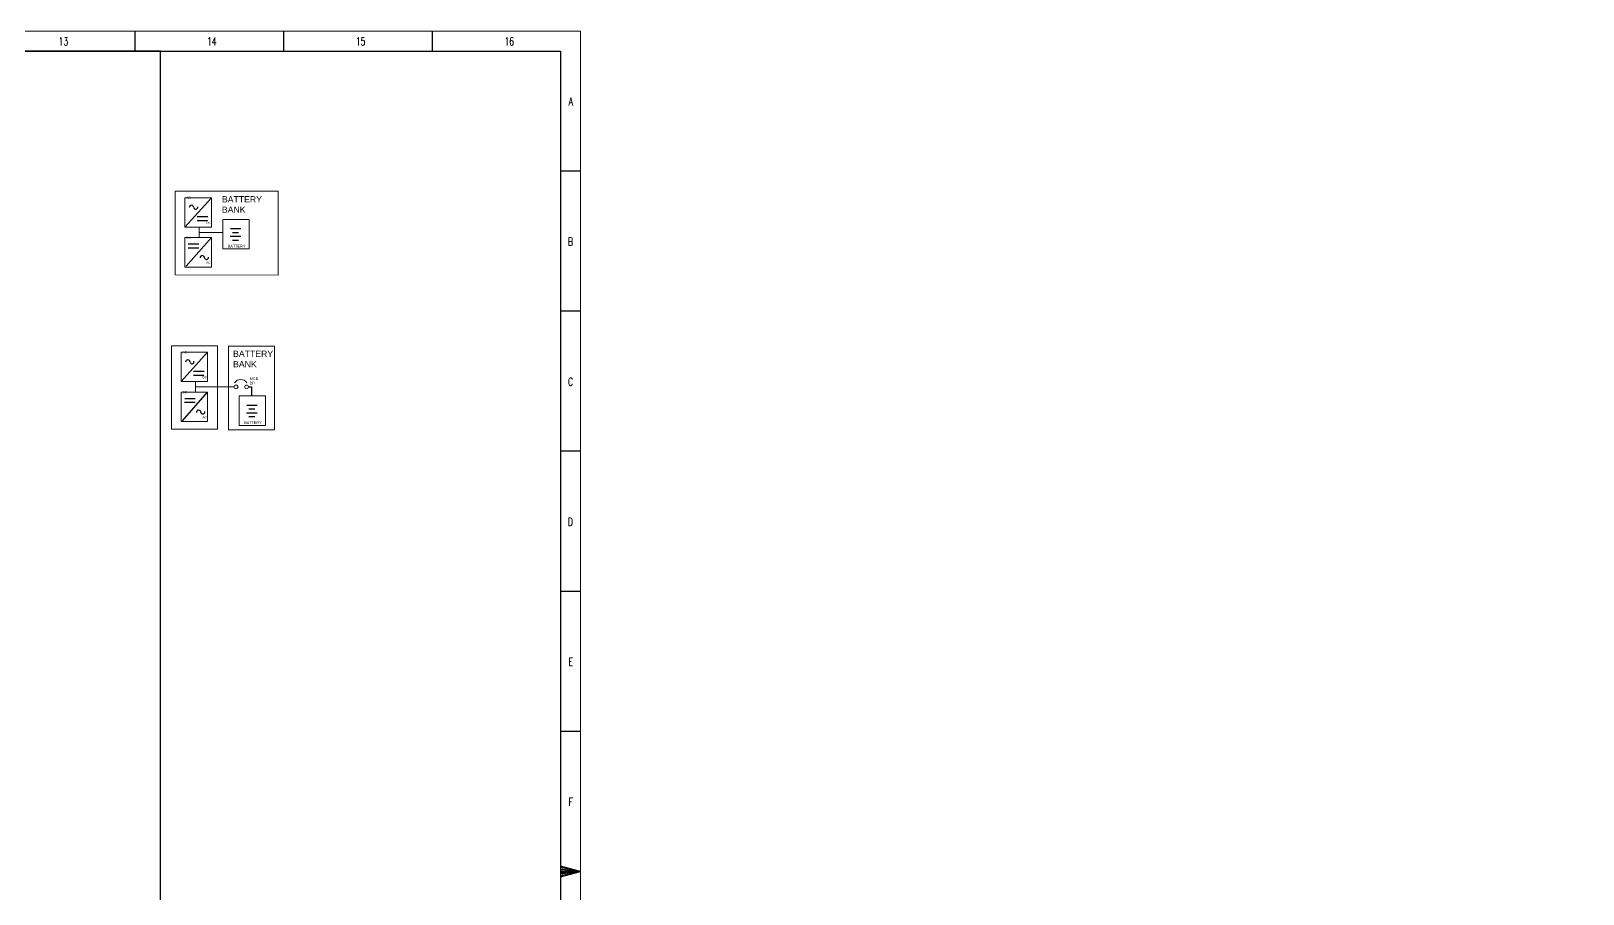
# Model space of a CAD drawing. Header units: inches. Extents: x 21 to 120937, y -15239 to 12027.
# Drawn here: x 3267 to 3826, y 1287 to 1598 of the extents above; entities that cross this region are included whole.
import ezdxf

# ---------------------------------------------------------------- set-up
doc = ezdxf.new("R2010")
doc.units = ezdxf.units.IN
doc.header["$MEASUREMENT"] = 0
doc.linetypes.add('HIDDEN2', pattern=[0.1875, 0.125, -0.0625])
for name, color, linetype in [('BORDER', 7, 'Continuous'), ('FREE-TEXT', 7, 'Continuous'), ('TEG BORDER', 7, 'Continuous')]:
    doc.layers.add(name, color=color, linetype=linetype)
doc.styles.get("Standard").update_dxf_attribs({"font": 'arial.ttf'})
doc.styles.add('TEG BORDER', font='txt_qlt.shx', dxfattribs={"width": 0.7, "bigfont": 'hztxt.shx'})

# ---------------------------------------------------------------- blocks, each defined once
blk = doc.blocks.new('240 BORDER A2')
for p, q in [((482.62, 420), (482.62, 415)), ((519.75, 420), (519.75, 415)), ((556.87, 420), (556.87, 415)), ((594, 385), (589, 385)), ((594, 350), (589, 350)), ((594, 315), (589, 315)), ((594, 280), (589, 280)), ((594, 245), (589, 245)), ((589, 210), (594, 210)), ((592.75, 210), (590.25, 210))]:
    blk.add_line(p, q)
at = {"linetype": 'Continuous'}
blk.add_line((489, 415), (5, 415), dxfattribs=at)
at = {"color": 5, "lineweight": 15}
blk.add_lwpolyline([(0, 420), (594, 420), (594, 0), (0, 0)], close=True, dxfattribs=at)
blk.add_lwpolyline([(5, 415), (589, 415), (589, 5), (5, 5)], close=True)
blk.add_lwpolyline([(594, 210), (589, 211.34), (589, 208.66), (594, 210), (589, 211), (589, 210.67), (594, 210), (589, 210.33), (589, 209.67), (594, 210), (589, 209.33), (589, 209), (594, 210)])
at = {"layer": 'TEG BORDER'}
blk.add_line((489, 116), (489, 415), dxfattribs=at)
at = {"char_height": 2, "width": 2, "style": 'TEG BORDER'}
for s, insert, attachment_point in [('\\pi2.2204e-016;13', (463.55, 418.41), 1), ('\\pi-0.033333;14', (500.67, 418.41), 1), ('\\pi2.2204e-016;15', (537.8, 418.41), 1), ('\\pi0.033333;16', (574.92, 418.41), 1), ('A', (592.09, 403.39), 3), ('B', (592.09, 368.39), 3), ('C', (592.09, 333.39), 3), ('D', (592.09, 298.39), 3), ('E', (592.09, 263.39), 3), ('F', (592.09, 228.39), 3)]:
    blk.add_mtext(s, dxfattribs=dict(at, insert=insert, attachment_point=attachment_point))

msp = doc.modelspace()

# ---------------------------------------------------------------- linework, layer by layer
at = {"linetype": 'ByBlock', "lineweight": 5}
for p, q in [((3327.81, 1527.39), (3327.81, 1526.29)), ((3327.81, 1526.29), (3327.81, 1524.41)), ((3327.81, 1525.51), (3336.33, 1525.51)), ((3327.81, 1524.41), (3327.81, 1523.63)), ((3326.48, 1471.8), (3326.48, 1470.7)), ((3326.48, 1470.7), (3326.48, 1468.82)), ((3326.48, 1469.92), (3340.41, 1469.92)), ((3326.48, 1468.82), (3326.48, 1468.04))]:
    msp.add_line(p, q, dxfattribs=at)
for points in [[(3319.22, 1540.31), (3356.23, 1540.31), (3356.23, 1510.11), (3319.22, 1510.24)], [(3322.73, 1538), (3332.24, 1538), (3332.24, 1527.39), (3322.73, 1527.39)], [(3336.33, 1530.17), (3345.84, 1530.17), (3345.84, 1519.56), (3336.33, 1519.56)], [(3322.73, 1523.63), (3332.24, 1523.63), (3332.24, 1513.02), (3322.73, 1513.02)], [(3317.89, 1484.72), (3334.42, 1484.72), (3334.42, 1454.65), (3317.89, 1454.65)], [(3321.39, 1482.41), (3330.9, 1482.41), (3330.9, 1471.8), (3321.39, 1471.8)], [(3338.36, 1484.59), (3354.9, 1484.59), (3354.9, 1454.52), (3338.36, 1454.52)], [(3321.39, 1468.04), (3330.9, 1468.04), (3330.9, 1457.43), (3321.39, 1457.43)], [(3342.2, 1466.65), (3351.71, 1466.65), (3351.71, 1456.04), (3342.2, 1456.04)]]:
    msp.add_lwpolyline(points, close=True, dxfattribs=at)
at = {"lineweight": 15}
for centre in [(3341.08, 1469.92), (3344.89, 1469.92)]:
    msp.add_circle(centre, 0.672, dxfattribs=at)
msp.add_arc((3342.82, 1469.89), 2.7, 34.3376, 145.8129, dxfattribs=at)
at = {"layer": 'BORDER', "color": 0}
for p, q in [((3322.73, 1527.39), (3332.24, 1538)), ((3327.16, 1531.17), (3331.02, 1531.17)), ((3342.05, 1525.39), (3339.84, 1525.39)), ((3323.15, 1513.36), (3332.24, 1523.62)), ((3327.77, 1519.84), (3323.91, 1519.84)), ((3342.88, 1524), (3339.01, 1524)), ((3342.05, 1522.61), (3339.84, 1522.61)), ((3321.39, 1471.8), (3330.9, 1482.41)), ((3325.82, 1475.57), (3329.69, 1475.57)), ((3321.82, 1457.76), (3330.9, 1468.03)), ((3326.44, 1464.25), (3322.57, 1464.25)), ((3348.75, 1460.49), (3344.89, 1460.49)), ((3347.92, 1461.87), (3345.72, 1461.87)), ((3347.92, 1459.1), (3345.72, 1459.1))]:
    msp.add_line(p, q, dxfattribs=at)
at = {"layer": 'BORDER', "color": 0, "linetype": 'HIDDEN2'}
for p, q in [((3327.16, 1529.78), (3331.02, 1529.78)), ((3342.88, 1526.77), (3339.01, 1526.77)), ((3342.05, 1525.39), (3339.84, 1525.39)), ((3327.77, 1521.23), (3323.91, 1521.23)), ((3342.88, 1524), (3339.01, 1524)), ((3342.05, 1522.61), (3339.84, 1522.61)), ((3325.82, 1474.19), (3329.69, 1474.19)), ((3326.44, 1465.63), (3322.57, 1465.63)), ((3348.75, 1463.26), (3344.89, 1463.26)), ((3348.75, 1460.49), (3344.89, 1460.49)), ((3347.92, 1461.87), (3345.72, 1461.87)), ((3347.92, 1459.1), (3345.72, 1459.1))]:
    msp.add_line(p, q, dxfattribs=at)
at = {"layer": 'BORDER', "color": 0}
for centre, radius, start, end in [((3325.09, 1534.43), 0.812, 359.3978, 179.3978), ((3326.61, 1534.56), 0.716, 191.7053, 11.7053), ((3328.98, 1516.32), 0.812, 359.3978, 179.3978), ((3330.49, 1516.46), 0.716, 191.7053, 11.7053), ((3323.76, 1478.83), 0.812, 359.3978, 179.3978), ((3325.27, 1478.97), 0.716, 191.7053, 11.7053), ((3327.64, 1460.73), 0.812, 359.3978, 179.3978), ((3329.15, 1460.87), 0.716, 191.7053, 11.7053)]:
    msp.add_arc(centre, radius, start, end, dxfattribs=at)
at = {"layer": 'FREE-TEXT'}
for p, q in [((3340.95, 1526.77), (3339.84, 1526.77)), ((3345.57, 1469.92), (3346.65, 1469.92)), ((3346.65, 1469.92), (3346.65, 1466.65)), ((3346.82, 1463.26), (3345.72, 1463.26))]:
    msp.add_line(p, q, dxfattribs=at)

# ---------------------------------------------------------------- block references
at = {"xscale": 1.44, "yscale": 1.44, "zscale": 1.44}
msp.add_blockref('240 BORDER A2', (2609.77, 993.15), dxfattribs=at)

# ---------------------------------------------------------------- texts
at = {"attachment_point": 1}
for s, width, heights, insert, char_height in [(' {\\H0.47356x;AC} ', 3.3401, [1.83], (3322.58, 1538.38), 1.6514), (' {\\H0.47356x;DC} ', 3.3401, [1.83], (3329.75, 1529.4), 1.6514), (' {\\H0.47356x;DC} ', 3.3401, [1.83], (3322.58, 1524), 1.6514), ('BATTERY', 12.4267, [0], (3338.15, 1521.04), 0.978), (' {\\H0.47356x;AC} ', 3.3401, [1.83], (3329.75, 1515.03), 1.6514), (' {\\H0.47356x;AC} ', 3.3401, [1.83], (3321.2, 1482.78), 1.6514), (' {\\H0.47356x;DC} ', 3.3401, [1.83], (3328.42, 1473.81), 1.6514), ('MCB\\PDP', 12.4267, [0], (3346.02, 1473.37), 0.978), (' {\\H0.47356x;DC} ', 3.3401, [1.83], (3321.24, 1468.41), 1.6514), (' {\\H0.47356x;AC} ', 3.3401, [1.83], (3328.42, 1459.43), 1.6514), ('BATTERY', 12.4267, [0], (3344.03, 1457.53), 0.978)]:
    msp.add_mtext_dynamic_manual_height_columns(s, width=width, gutter_width=12.5, heights=heights, dxfattribs=dict(at, insert=insert, char_height=char_height))
at = {"char_height": 2.237, "width": 17.521, "attachment_point": 1}
for insert in [(3336.03, 1538.54), (3340.05, 1482.94)]:
    msp.add_mtext('BATTERY\\PBANK', dxfattribs=dict(at, insert=insert))

doc.saveas('drawing.dxf')
